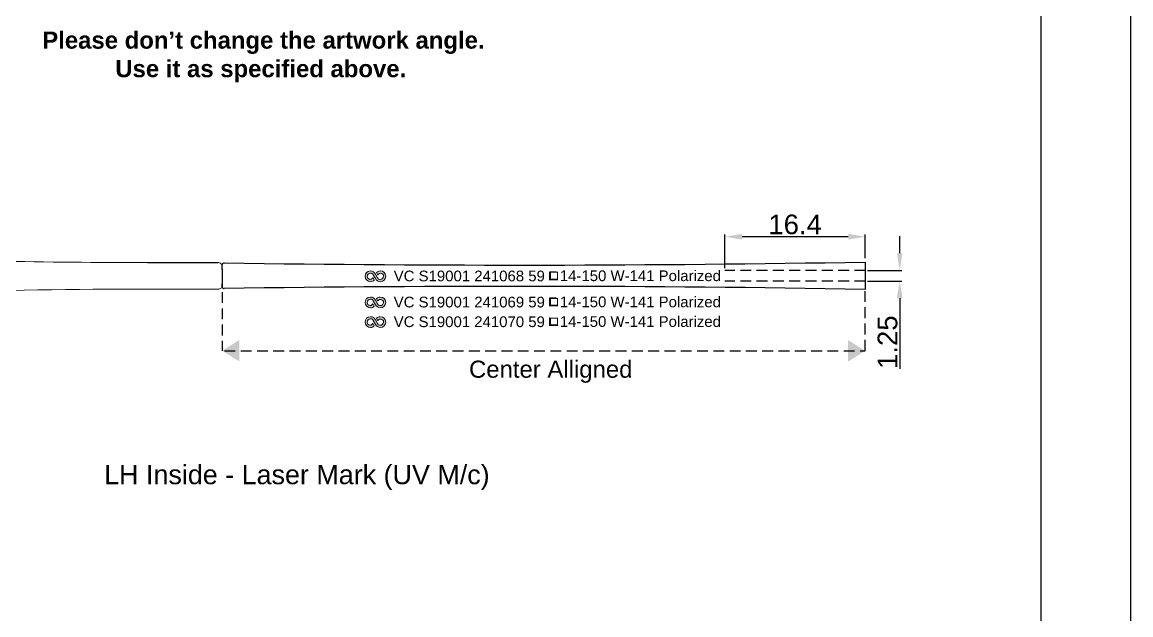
# Model space of a CAD drawing. Header units: millimetres. Extents: x 1336 to 2438, y 1230 to 1601.
# Drawn here: x 1416 to 1545.6, y 1439.7 to 1508.9 of the extents above; entities that cross this region are included whole.
import ezdxf

# ---------------------------------------------------------------- set-up
doc = ezdxf.new("R2010")
doc.units = ezdxf.units.MM
doc.linetypes.add('DASHED', pattern=[19.05, 12.7, -6.35])
doc.linetypes.add('HIDDEN2', pattern=[0.1875, 0.125, -0.0625])
for name, color, linetype in [('Dimension', 3, 'Continuous'), ('Hidden Line', 1, 'HIDDEN2'), ('图层 1', 7, 'Continuous')]:
    doc.layers.add(name, color=color, linetype=linetype)
doc.layers.add('绘图层', color=7, linetype='Continuous', lineweight=15)
doc.styles.get("Standard").update_dxf_attribs({"font": 'arial.ttf'})
doc.styles.add('宋体', font='SimSun.ttf')
doc.dimstyles.new('Standard$0', dxfattribs={"dimtxt": 2.3, "dimasz": 2, "dimexe": 1, "dimexo": 1, "dimgap": 1, "dimtad": 0, "dimtih": 1, "dimtoh": 1, "dimdec": 1, "dimzin": 0, "dimdsep": 46, "dimtxsty": 'Standard', "dimcen": 0, "dimclrd": 4, "dimclre": 4, "dimclrt": 4, "dimadec": 1, "dimazin": 0, "dimtfac": 1, "dimtdec": 1, "dimtofl": 0, "dimtmove": 0, "dimatfit": 0, "dimfxl": 1, "dimtolj": 1, "dimtzin": 0, "dimarcsym": 0})

# ---------------------------------------------------------------- blocks, each defined once
blk = doc.blocks.new('*D161')
at = {"layer": 'Defpoints', "color": 0, "transparency": 16777216}
for p in [(1498.19, 1483.84), (1498.19, 1479.91), (1514.59, 1481.09)]:
    blk.add_point(p, dxfattribs=at)
at = {"layer": 'Dimension', "color": 3, "lineweight": -2, "transparency": 16777216}
for p, q in [((1498.19, 1480.16), (1498.19, 1484.09)), ((1512.59, 1483.84), (1500.19, 1483.84)), ((1514.59, 1481.34), (1514.59, 1484.09))]:
    blk.add_line(p, q, dxfattribs=at)
at = {"layer": 'Dimension', "color": 3, "transparency": 16777216}
for points in [[(1500.19, 1484.18), (1500.19, 1483.51), (1498.19, 1483.84)], [(1512.59, 1484.18), (1512.59, 1483.51), (1514.59, 1483.84)]]:
    blk.add_solid(points, dxfattribs=at)
at = {"layer": 'Dimension', "transparency": 16777216, "insert": (1506.39, 1485.27), "char_height": 2.3, "attachment_point": 5}
blk.add_mtext('\\A1;16.4', dxfattribs=at)
blk = doc.blocks.new('*D226')
at = {"layer": 'Defpoints', "color": 0, "transparency": 16777216}
for p in [(1514.59, 1479.91), (1514.59, 1478.66), (1518.62, 1478.66)]:
    blk.add_point(p, dxfattribs=at)
at = {"layer": 'Dimension', "color": 3, "lineweight": -2, "transparency": 16777216}
for p, q in [((1518.62, 1481.91), (1518.62, 1483.91)), ((1514.84, 1479.91), (1518.87, 1479.91)), ((1514.84, 1478.66), (1518.87, 1478.66)), ((1518.62, 1476.66), (1518.62, 1468.39))]:
    blk.add_line(p, q, dxfattribs=at)
at = {"layer": 'Dimension', "color": 3, "transparency": 16777216}
for points in [[(1518.29, 1481.91), (1518.95, 1481.91), (1518.62, 1479.91)], [(1518.29, 1476.66), (1518.95, 1476.66), (1518.62, 1478.66)]]:
    blk.add_solid(points, dxfattribs=at)
at = {"layer": 'Dimension', "transparency": 16777216, "insert": (1517.2, 1471.52), "char_height": 2.3, "attachment_point": 5, "rotation": 90}
blk.add_mtext('\\A1;1.25', dxfattribs=at)

msp = doc.modelspace()

# ---------------------------------------------------------------- hatches: boundary and pattern name
at = {"lineweight": 5}
h = msp.add_hatch(color=256, dxfattribs=at)
h.dxf.hatch_style = 1
edge = h.paths.add_edge_path()
edge.add_spline(control_points=[(1457.904, 1478.841), (1457.76, 1478.841), (1457.642, 1478.915), (1457.581, 1479.038), (1457.581, 1479.038), (1457.329, 1479.487), (1457.329, 1479.487)], knot_values=[8, 8, 8, 8, 9, 9, 9, 10, 10, 10, 10], degree=3, periodic=0)
edge.add_spline(control_points=[(1457.329, 1479.487), (1457.222, 1479.703), (1457.006, 1479.847), (1456.754, 1479.847)], knot_values=[10, 10, 10, 10, 11, 11, 11, 11], degree=3, periodic=0)
edge.add_spline(control_points=[(1456.754, 1479.847), (1456.395, 1479.847), (1456.126, 1479.559), (1456.126, 1479.218)], knot_values=[11, 11, 11, 11, 12, 12, 12, 12], degree=3, periodic=0)
edge.add_spline(control_points=[(1456.126, 1479.218), (1456.126, 1478.876), (1456.413, 1478.589), (1456.754, 1478.589)], knot_values=[12, 12, 12, 12, 13, 13, 13, 13], degree=3, periodic=0)
edge.add_spline(control_points=[(1456.754, 1478.589), (1456.916, 1478.589), (1457.078, 1478.661), (1457.186, 1478.769)], knot_values=[13, 13, 13, 13, 14, 14, 14, 14], degree=3, periodic=0)
edge.add_spline(control_points=[(1457.186, 1478.769), (1457.186, 1478.769), (1457.204, 1478.787), (1457.204, 1478.787)], knot_values=[14.00001, 14.00001, 14.00001, 14.00001, 14.99999, 14.99999, 14.99999, 14.99999], degree=3, periodic=0)
edge.add_spline(control_points=[(1457.204, 1478.787), (1457.204, 1478.787), (1457.204, 1478.787), (1457.204, 1478.787), (1457.204, 1478.787), (1457.042, 1479.074), (1457.042, 1479.074)], knot_values=[14.99999, 14.99999, 14.99999, 14.99999, 15, 15, 15, 15.99999, 15.99999, 15.99999, 15.99999], degree=3, periodic=0)
edge.add_spline(control_points=[(1457.042, 1479.074), (1457.042, 1479.074), (1457.024, 1479.038), (1457.024, 1479.038)], knot_values=[16.00001, 16.00001, 16.00001, 16.00001, 17, 17, 17, 17], degree=3, periodic=0)
edge.add_spline(control_points=[(1457.024, 1479.038), (1457.011, 1479.017), (1456.988, 1478.984), (1456.97, 1478.966)], knot_values=[17, 17, 17, 17, 18, 18, 18, 18], degree=3, periodic=0)
edge.add_spline(control_points=[(1456.97, 1478.966), (1456.898, 1478.876), (1456.79, 1478.841), (1456.683, 1478.858)], knot_values=[18, 18, 18, 18, 19, 19, 19, 19], degree=3, periodic=0)
edge.add_spline(control_points=[(1456.683, 1478.858), (1456.503, 1478.894), (1456.377, 1479.056), (1456.377, 1479.218)], knot_values=[19, 19, 19, 19, 20, 20, 20, 20], degree=3, periodic=0)
edge.add_spline(control_points=[(1456.377, 1479.218), (1456.377, 1479.415), (1456.539, 1479.595), (1456.754, 1479.595)], knot_values=[20, 20, 20, 20, 21, 21, 21, 21], degree=3, periodic=0)
edge.add_spline(control_points=[(1456.754, 1479.595), (1456.898, 1479.595), (1457.021, 1479.517), (1457.078, 1479.398), (1457.078, 1479.398), (1457.329, 1478.948), (1457.329, 1478.948)], knot_values=[21, 21, 21, 21, 22, 22, 22, 23, 23, 23, 23], degree=3, periodic=0)
edge.add_spline(control_points=[(1457.329, 1478.948), (1457.437, 1478.733), (1457.653, 1478.589), (1457.904, 1478.589)], knot_values=[23, 23, 23, 23, 24, 24, 24, 24], degree=3, periodic=0)
edge.add_spline(control_points=[(1457.904, 1478.589), (1458.264, 1478.589), (1458.533, 1478.876), (1458.533, 1479.218)], knot_values=[24, 24, 24, 24, 25, 25, 25, 25], degree=3, periodic=0)
edge.add_spline(control_points=[(1458.533, 1479.218), (1458.551, 1479.577), (1458.264, 1479.847), (1457.904, 1479.847)], knot_values=[25, 25, 25, 25, 26, 26, 26, 26], degree=3, periodic=0)
edge.add_spline(control_points=[(1457.904, 1479.847), (1457.743, 1479.847), (1457.581, 1479.775), (1457.473, 1479.667)], knot_values=[0, 0, 0, 0, 1, 1, 1, 1], degree=3, periodic=0)
edge.add_spline(control_points=[(1457.473, 1479.667), (1457.473, 1479.667), (1457.455, 1479.649), (1457.455, 1479.649)], knot_values=[1.00001, 1.00001, 1.00001, 1.00001, 1.99999, 1.99999, 1.99999, 1.99999], degree=3, periodic=0)
edge.add_spline(control_points=[(1457.455, 1479.649), (1457.455, 1479.649), (1457.455, 1479.649), (1457.455, 1479.649), (1457.455, 1479.649), (1457.617, 1479.362), (1457.617, 1479.362)], knot_values=[1.99999, 1.99999, 1.99999, 1.99999, 2, 2, 2, 2.99999, 2.99999, 2.99999, 2.99999], degree=3, periodic=0)
edge.add_spline(control_points=[(1457.617, 1479.362), (1457.617, 1479.362), (1457.635, 1479.398), (1457.635, 1479.398)], knot_values=[3.00001, 3.00001, 3.00001, 3.00001, 4, 4, 4, 4], degree=3, periodic=0)
edge.add_spline(control_points=[(1457.635, 1479.398), (1457.653, 1479.431), (1457.671, 1479.451), (1457.689, 1479.469)], knot_values=[4, 4, 4, 4, 5, 5, 5, 5], degree=3, periodic=0)
edge.add_spline(control_points=[(1457.689, 1479.469), (1457.779, 1479.559), (1457.868, 1479.595), (1457.976, 1479.577)], knot_values=[5, 5, 5, 5, 6, 6, 6, 6], degree=3, periodic=0)
edge.add_spline(control_points=[(1457.976, 1479.577), (1458.156, 1479.541), (1458.282, 1479.398), (1458.282, 1479.218)], knot_values=[6, 6, 6, 6, 7, 7, 7, 7], degree=3, periodic=0)
edge.add_spline(control_points=[(1458.282, 1479.218), (1458.282, 1479.02), (1458.12, 1478.841), (1457.904, 1478.841)], knot_values=[7, 7, 7, 7, 8, 8, 8, 8], degree=3, periodic=0)
h = msp.add_hatch(color=256, dxfattribs=at)
h.dxf.hatch_style = 1
h.paths.add_polyline_path([(1478.677, 1479.753), (1477.689, 1479.753), (1477.689, 1478.765), (1478.677, 1478.765)])
h.paths.add_polyline_path([(1478.554, 1479.63), (1477.812, 1479.63), (1477.812, 1478.888), (1478.554, 1478.888)], flags=16)
h = msp.add_hatch(color=256, dxfattribs=at)
h.dxf.hatch_style = 1
edge = h.paths.add_edge_path()
edge.add_spline(control_points=[(1457.904, 1475.789), (1457.76, 1475.789), (1457.642, 1475.863), (1457.581, 1475.986), (1457.581, 1475.986), (1457.329, 1476.435), (1457.329, 1476.435)], knot_values=[8, 8, 8, 8, 9, 9, 9, 10, 10, 10, 10], degree=3, periodic=0)
edge.add_spline(control_points=[(1457.329, 1476.435), (1457.222, 1476.651), (1457.006, 1476.795), (1456.754, 1476.795)], knot_values=[10, 10, 10, 10, 11, 11, 11, 11], degree=3, periodic=0)
edge.add_spline(control_points=[(1456.754, 1476.795), (1456.395, 1476.795), (1456.126, 1476.507), (1456.126, 1476.166)], knot_values=[11, 11, 11, 11, 12, 12, 12, 12], degree=3, periodic=0)
edge.add_spline(control_points=[(1456.126, 1476.166), (1456.126, 1475.824), (1456.413, 1475.537), (1456.754, 1475.537)], knot_values=[12, 12, 12, 12, 13, 13, 13, 13], degree=3, periodic=0)
edge.add_spline(control_points=[(1456.754, 1475.537), (1456.916, 1475.537), (1457.078, 1475.609), (1457.186, 1475.717)], knot_values=[13, 13, 13, 13, 14, 14, 14, 14], degree=3, periodic=0)
edge.add_spline(control_points=[(1457.186, 1475.717), (1457.186, 1475.717), (1457.204, 1475.735), (1457.204, 1475.735)], knot_values=[14.00001, 14.00001, 14.00001, 14.00001, 14.99999, 14.99999, 14.99999, 14.99999], degree=3, periodic=0)
edge.add_spline(control_points=[(1457.204, 1475.735), (1457.204, 1475.735), (1457.204, 1475.735), (1457.204, 1475.735), (1457.204, 1475.735), (1457.042, 1476.022), (1457.042, 1476.022)], knot_values=[14.99999, 14.99999, 14.99999, 14.99999, 15, 15, 15, 15.99999, 15.99999, 15.99999, 15.99999], degree=3, periodic=0)
edge.add_spline(control_points=[(1457.042, 1476.022), (1457.042, 1476.022), (1457.024, 1475.986), (1457.024, 1475.986)], knot_values=[16.00001, 16.00001, 16.00001, 16.00001, 17, 17, 17, 17], degree=3, periodic=0)
edge.add_spline(control_points=[(1457.024, 1475.986), (1457.011, 1475.965), (1456.988, 1475.932), (1456.97, 1475.914)], knot_values=[17, 17, 17, 17, 18, 18, 18, 18], degree=3, periodic=0)
edge.add_spline(control_points=[(1456.97, 1475.914), (1456.898, 1475.824), (1456.79, 1475.789), (1456.683, 1475.807)], knot_values=[18, 18, 18, 18, 19, 19, 19, 19], degree=3, periodic=0)
edge.add_spline(control_points=[(1456.683, 1475.807), (1456.503, 1475.842), (1456.377, 1476.004), (1456.377, 1476.166)], knot_values=[19, 19, 19, 19, 20, 20, 20, 20], degree=3, periodic=0)
edge.add_spline(control_points=[(1456.377, 1476.166), (1456.377, 1476.364), (1456.539, 1476.543), (1456.754, 1476.543)], knot_values=[20, 20, 20, 20, 21, 21, 21, 21], degree=3, periodic=0)
edge.add_spline(control_points=[(1456.754, 1476.543), (1456.898, 1476.543), (1457.021, 1476.465), (1457.078, 1476.346), (1457.078, 1476.346), (1457.329, 1475.896), (1457.329, 1475.896)], knot_values=[21, 21, 21, 21, 22, 22, 22, 23, 23, 23, 23], degree=3, periodic=0)
edge.add_spline(control_points=[(1457.329, 1475.896), (1457.437, 1475.681), (1457.653, 1475.537), (1457.904, 1475.537)], knot_values=[23, 23, 23, 23, 24, 24, 24, 24], degree=3, periodic=0)
edge.add_spline(control_points=[(1457.904, 1475.537), (1458.264, 1475.537), (1458.533, 1475.824), (1458.533, 1476.166)], knot_values=[24, 24, 24, 24, 25, 25, 25, 25], degree=3, periodic=0)
edge.add_spline(control_points=[(1458.533, 1476.166), (1458.551, 1476.525), (1458.264, 1476.795), (1457.904, 1476.795)], knot_values=[25, 25, 25, 25, 26, 26, 26, 26], degree=3, periodic=0)
edge.add_spline(control_points=[(1457.904, 1476.795), (1457.743, 1476.795), (1457.581, 1476.723), (1457.473, 1476.615)], knot_values=[0, 0, 0, 0, 1, 1, 1, 1], degree=3, periodic=0)
edge.add_spline(control_points=[(1457.473, 1476.615), (1457.473, 1476.615), (1457.455, 1476.597), (1457.455, 1476.597)], knot_values=[1.00001, 1.00001, 1.00001, 1.00001, 1.99999, 1.99999, 1.99999, 1.99999], degree=3, periodic=0)
edge.add_spline(control_points=[(1457.455, 1476.597), (1457.455, 1476.597), (1457.455, 1476.597), (1457.455, 1476.597), (1457.455, 1476.597), (1457.617, 1476.31), (1457.617, 1476.31)], knot_values=[1.99999, 1.99999, 1.99999, 1.99999, 2, 2, 2, 2.99999, 2.99999, 2.99999, 2.99999], degree=3, periodic=0)
edge.add_spline(control_points=[(1457.617, 1476.31), (1457.617, 1476.31), (1457.635, 1476.346), (1457.635, 1476.346)], knot_values=[3.00001, 3.00001, 3.00001, 3.00001, 4, 4, 4, 4], degree=3, periodic=0)
edge.add_spline(control_points=[(1457.635, 1476.346), (1457.653, 1476.379), (1457.671, 1476.4), (1457.689, 1476.417)], knot_values=[4, 4, 4, 4, 5, 5, 5, 5], degree=3, periodic=0)
edge.add_spline(control_points=[(1457.689, 1476.417), (1457.779, 1476.507), (1457.868, 1476.543), (1457.976, 1476.525)], knot_values=[5, 5, 5, 5, 6, 6, 6, 6], degree=3, periodic=0)
edge.add_spline(control_points=[(1457.976, 1476.525), (1458.156, 1476.489), (1458.282, 1476.346), (1458.282, 1476.166)], knot_values=[6, 6, 6, 6, 7, 7, 7, 7], degree=3, periodic=0)
edge.add_spline(control_points=[(1458.282, 1476.166), (1458.282, 1475.968), (1458.12, 1475.789), (1457.904, 1475.789)], knot_values=[7, 7, 7, 7, 8, 8, 8, 8], degree=3, periodic=0)
h = msp.add_hatch(color=256, dxfattribs=at)
h.dxf.hatch_style = 1
h.paths.add_polyline_path([(1478.677, 1476.701), (1477.689, 1476.701), (1477.689, 1475.713), (1478.677, 1475.713)])
h.paths.add_polyline_path([(1478.554, 1476.578), (1477.812, 1476.578), (1477.812, 1475.836), (1478.554, 1475.836)], flags=16)
h = msp.add_hatch(color=256, dxfattribs=at)
h.dxf.hatch_style = 1
edge = h.paths.add_edge_path()
edge.add_spline(control_points=[(1457.904, 1473.492), (1457.76, 1473.492), (1457.642, 1473.566), (1457.581, 1473.689), (1457.581, 1473.689), (1457.329, 1474.138), (1457.329, 1474.138)], knot_values=[8, 8, 8, 8, 9, 9, 9, 10, 10, 10, 10], degree=3, periodic=0)
edge.add_spline(control_points=[(1457.329, 1474.138), (1457.222, 1474.354), (1457.006, 1474.498), (1456.754, 1474.498)], knot_values=[10, 10, 10, 10, 11, 11, 11, 11], degree=3, periodic=0)
edge.add_spline(control_points=[(1456.754, 1474.498), (1456.395, 1474.498), (1456.126, 1474.21), (1456.126, 1473.869)], knot_values=[11, 11, 11, 11, 12, 12, 12, 12], degree=3, periodic=0)
edge.add_spline(control_points=[(1456.126, 1473.869), (1456.126, 1473.528), (1456.413, 1473.24), (1456.754, 1473.24)], knot_values=[12, 12, 12, 12, 13, 13, 13, 13], degree=3, periodic=0)
edge.add_spline(control_points=[(1456.754, 1473.24), (1456.916, 1473.24), (1457.078, 1473.312), (1457.186, 1473.42)], knot_values=[13, 13, 13, 13, 14, 14, 14, 14], degree=3, periodic=0)
edge.add_spline(control_points=[(1457.186, 1473.42), (1457.186, 1473.42), (1457.204, 1473.438), (1457.204, 1473.438)], knot_values=[14.00001, 14.00001, 14.00001, 14.00001, 14.99999, 14.99999, 14.99999, 14.99999], degree=3, periodic=0)
edge.add_spline(control_points=[(1457.204, 1473.438), (1457.204, 1473.438), (1457.204, 1473.438), (1457.204, 1473.438), (1457.204, 1473.438), (1457.042, 1473.725), (1457.042, 1473.725)], knot_values=[14.99999, 14.99999, 14.99999, 14.99999, 15, 15, 15, 15.99999, 15.99999, 15.99999, 15.99999], degree=3, periodic=0)
edge.add_spline(control_points=[(1457.042, 1473.725), (1457.042, 1473.725), (1457.024, 1473.689), (1457.024, 1473.689)], knot_values=[16.00001, 16.00001, 16.00001, 16.00001, 17, 17, 17, 17], degree=3, periodic=0)
edge.add_spline(control_points=[(1457.024, 1473.689), (1457.011, 1473.668), (1456.988, 1473.635), (1456.97, 1473.617)], knot_values=[17, 17, 17, 17, 18, 18, 18, 18], degree=3, periodic=0)
edge.add_spline(control_points=[(1456.97, 1473.617), (1456.898, 1473.528), (1456.79, 1473.492), (1456.683, 1473.51)], knot_values=[18, 18, 18, 18, 19, 19, 19, 19], degree=3, periodic=0)
edge.add_spline(control_points=[(1456.683, 1473.51), (1456.503, 1473.546), (1456.377, 1473.707), (1456.377, 1473.869)], knot_values=[19, 19, 19, 19, 20, 20, 20, 20], degree=3, periodic=0)
edge.add_spline(control_points=[(1456.377, 1473.869), (1456.377, 1474.067), (1456.539, 1474.246), (1456.754, 1474.246)], knot_values=[20, 20, 20, 20, 21, 21, 21, 21], degree=3, periodic=0)
edge.add_spline(control_points=[(1456.754, 1474.246), (1456.898, 1474.246), (1457.021, 1474.168), (1457.078, 1474.049), (1457.078, 1474.049), (1457.329, 1473.6), (1457.329, 1473.6)], knot_values=[21, 21, 21, 21, 22, 22, 22, 23, 23, 23, 23], degree=3, periodic=0)
edge.add_spline(control_points=[(1457.329, 1473.6), (1457.437, 1473.384), (1457.653, 1473.24), (1457.904, 1473.24)], knot_values=[23, 23, 23, 23, 24, 24, 24, 24], degree=3, periodic=0)
edge.add_spline(control_points=[(1457.904, 1473.24), (1458.264, 1473.24), (1458.533, 1473.528), (1458.533, 1473.869)], knot_values=[24, 24, 24, 24, 25, 25, 25, 25], degree=3, periodic=0)
edge.add_spline(control_points=[(1458.533, 1473.869), (1458.551, 1474.228), (1458.264, 1474.498), (1457.904, 1474.498)], knot_values=[25, 25, 25, 25, 26, 26, 26, 26], degree=3, periodic=0)
edge.add_spline(control_points=[(1457.904, 1474.498), (1457.743, 1474.498), (1457.581, 1474.426), (1457.473, 1474.318)], knot_values=[0, 0, 0, 0, 1, 1, 1, 1], degree=3, periodic=0)
edge.add_spline(control_points=[(1457.473, 1474.318), (1457.473, 1474.318), (1457.455, 1474.3), (1457.455, 1474.3)], knot_values=[1.00001, 1.00001, 1.00001, 1.00001, 1.99999, 1.99999, 1.99999, 1.99999], degree=3, periodic=0)
edge.add_spline(control_points=[(1457.455, 1474.3), (1457.455, 1474.3), (1457.455, 1474.3), (1457.455, 1474.3), (1457.455, 1474.3), (1457.617, 1474.013), (1457.617, 1474.013)], knot_values=[1.99999, 1.99999, 1.99999, 1.99999, 2, 2, 2, 2.99999, 2.99999, 2.99999, 2.99999], degree=3, periodic=0)
edge.add_spline(control_points=[(1457.617, 1474.013), (1457.617, 1474.013), (1457.635, 1474.049), (1457.635, 1474.049)], knot_values=[3.00001, 3.00001, 3.00001, 3.00001, 4, 4, 4, 4], degree=3, periodic=0)
edge.add_spline(control_points=[(1457.635, 1474.049), (1457.653, 1474.082), (1457.671, 1474.103), (1457.689, 1474.121)], knot_values=[4, 4, 4, 4, 5, 5, 5, 5], degree=3, periodic=0)
edge.add_spline(control_points=[(1457.689, 1474.121), (1457.779, 1474.21), (1457.868, 1474.246), (1457.976, 1474.228)], knot_values=[5, 5, 5, 5, 6, 6, 6, 6], degree=3, periodic=0)
edge.add_spline(control_points=[(1457.976, 1474.228), (1458.156, 1474.192), (1458.282, 1474.049), (1458.282, 1473.869)], knot_values=[6, 6, 6, 6, 7, 7, 7, 7], degree=3, periodic=0)
edge.add_spline(control_points=[(1458.282, 1473.869), (1458.282, 1473.671), (1458.12, 1473.492), (1457.904, 1473.492)], knot_values=[7, 7, 7, 7, 8, 8, 8, 8], degree=3, periodic=0)
h = msp.add_hatch(color=256, dxfattribs=at)
h.dxf.hatch_style = 1
h.paths.add_polyline_path([(1478.677, 1474.404), (1477.689, 1474.404), (1477.689, 1473.417), (1478.677, 1473.417)])
h.paths.add_polyline_path([(1478.554, 1474.281), (1477.812, 1474.281), (1477.812, 1473.54), (1478.554, 1473.54)], flags=16)
at = {"layer": 'Hidden Line', "linetype": 'DASHED', "ltscale": 0.1}
h = msp.add_hatch(color=7, dxfattribs=at)
h.dxf.hatch_style = 1
h.paths.add_polyline_path([(1441.443, 1469.262), (1439.439, 1470.524), (1441.443, 1471.785)])
h = msp.add_hatch(color=7, dxfattribs=at)
h.dxf.hatch_style = 1
h.paths.add_polyline_path([(1512.571, 1469.247), (1514.576, 1470.508), (1512.571, 1471.77)])

# ---------------------------------------------------------------- linework, layer by layer
at = {"ltscale": 1000}
msp.add_line((1430.71, 1480.817), (1438.936, 1480.838), dxfattribs=at)
for p, q in [((1439.44, 1480.025), (1439.44, 1480.58)), ((1439.44, 1480.062), (1439.44, 1478.473)), ((1439.44, 1480.025), (1439.44, 1478.287)), ((1514.594, 1480.887), (1514.594, 1477.687)), ((1439.44, 1477.989), (1439.44, 1478.287))]:
    msp.add_line(p, q)
at = {"lineweight": 13, "ltscale": 0.1}
msp.add_line((1439.44, 1478.198), (1439.44, 1480.338), dxfattribs=at)
at = {"color": 7, "lineweight": 5}
for p, q in [((1477.689, 1479.753), (1477.689, 1478.765)), ((1478.454, 1479.757), (1477.712, 1479.757)), ((1477.812, 1479.63), (1477.812, 1478.888)), ((1477.812, 1478.888), (1478.554, 1478.888)), ((1477.689, 1476.701), (1477.689, 1475.713)), ((1478.454, 1476.705), (1477.712, 1476.705)), ((1477.812, 1476.578), (1477.812, 1475.836)), ((1477.812, 1475.836), (1478.554, 1475.836)), ((1477.689, 1474.404), (1477.689, 1473.417)), ((1477.812, 1474.281), (1477.812, 1473.54)), ((1477.812, 1473.54), (1478.554, 1473.54))]:
    msp.add_line(p, q, dxfattribs=at)
msp.add_lwpolyline([(1335.628, 1303.624), (1545.628, 1303.624), (1545.628, 1600.624), (1335.628, 1600.624)], close=True)
msp.add_lwpolyline([(1535.146, 1308.624), (1535.146, 1595.624), (1345.146, 1595.624), (1345.146, 1308.624)])
at = {"lineweight": 13, "ltscale": 0.1}
msp.add_lwpolyline([(1430.71, 1480.817, -0.0043497), (1413.023, 1480.99, -0.0101789), (1398.785, 1481.544, -0.0061096), (1372.792, 1483.404, 0.2354789), (1371.614, 1482.935, 0.1087845), (1369.507, 1479.429, 0.1636469), (1369.507, 1479.11, 0.1087845), (1371.614, 1475.604, 0.2354789), (1372.792, 1475.135, -0.0061096), (1398.785, 1476.995, -0.0101789), (1413.023, 1477.549, -0.0063727), (1438.936, 1477.698, -0.0063727)], format="xyb", dxfattribs=at)
for centre, start, end in [((1438.94, 1480.338), 0, 90.41784), ((1438.94, 1478.198), 269.59909, 0)]:
    msp.add_arc(centre, 0.5, start, end, dxfattribs=at)
for centre, radius, start, end in [((1439.64, 1480.58), 0.2, 89.16295, 180), ((1473.797, 3818.481), 2337.95, 269.162955, 270.999868), ((1439.64, 1477.989), 0.2, 180, 270.84769), ((1473.967, -842.023), 2320.066, 88.99662, 90.847693)]:
    msp.add_arc(centre, radius, start, end)
at = {"layer": 'Hidden Line', "linetype": 'DASHED', "ltscale": 0.1}
for p, q in [((1514.594, 1479.912), (1498.192, 1479.912)), ((1514.594, 1478.662), (1498.183, 1478.662))]:
    msp.add_line(p, q, dxfattribs=at)
at = {"layer": 'Hidden Line', "color": 7, "linetype": 'DASHED', "ltscale": 0.1}
for p, q in [((1439.44, 1479.284), (1439.44, 1470.516)), ((1514.594, 1470.519), (1514.594, 1477.487)), ((1439.685, 1470.519), (1514.594, 1470.519))]:
    msp.add_line(p, q, dxfattribs=at)
at = {"layer": '图层 1', "lineweight": 0}
for points in [[(1457.904, 1479.847), (1457.743, 1479.847), (1457.581, 1479.775), (1457.473, 1479.667), (1457.473, 1479.667), (1457.455, 1479.649), (1457.455, 1479.649), (1457.455, 1479.649), (1457.617, 1479.362), (1457.617, 1479.362), (1457.617, 1479.362), (1457.635, 1479.398), (1457.635, 1479.398), (1457.653, 1479.431), (1457.671, 1479.451), (1457.689, 1479.469), (1457.779, 1479.559), (1457.868, 1479.595), (1457.976, 1479.577), (1458.156, 1479.541), (1458.282, 1479.398), (1458.282, 1479.218), (1458.282, 1479.02), (1458.12, 1478.841), (1457.904, 1478.841), (1457.76, 1478.841), (1457.642, 1478.915), (1457.581, 1479.038), (1457.581, 1479.038), (1457.329, 1479.487), (1457.329, 1479.487), (1457.222, 1479.703), (1457.006, 1479.847), (1456.754, 1479.847), (1456.395, 1479.847), (1456.126, 1479.559), (1456.126, 1479.218), (1456.126, 1478.876), (1456.413, 1478.589), (1456.754, 1478.589), (1456.916, 1478.589), (1457.078, 1478.661), (1457.186, 1478.769), (1457.186, 1478.769), (1457.204, 1478.787), (1457.204, 1478.787), (1457.204, 1478.787), (1457.042, 1479.074), (1457.042, 1479.074), (1457.042, 1479.074), (1457.024, 1479.038), (1457.024, 1479.038), (1457.011, 1479.017), (1456.988, 1478.984), (1456.97, 1478.966), (1456.898, 1478.876), (1456.79, 1478.841), (1456.683, 1478.858), (1456.503, 1478.894), (1456.377, 1479.056), (1456.377, 1479.218), (1456.377, 1479.415), (1456.539, 1479.595), (1456.754, 1479.595), (1456.898, 1479.595), (1457.021, 1479.517), (1457.078, 1479.398), (1457.078, 1479.398), (1457.329, 1478.948), (1457.329, 1478.948), (1457.437, 1478.733), (1457.653, 1478.589), (1457.904, 1478.589), (1458.264, 1478.589), (1458.533, 1478.876), (1458.533, 1479.218), (1458.551, 1479.577), (1458.264, 1479.847), (1457.904, 1479.847)], [(1457.904, 1476.795), (1457.743, 1476.795), (1457.581, 1476.723), (1457.473, 1476.615), (1457.473, 1476.615), (1457.455, 1476.597), (1457.455, 1476.597), (1457.455, 1476.597), (1457.617, 1476.31), (1457.617, 1476.31), (1457.617, 1476.31), (1457.635, 1476.346), (1457.635, 1476.346), (1457.653, 1476.379), (1457.671, 1476.4), (1457.689, 1476.417), (1457.779, 1476.507), (1457.868, 1476.543), (1457.976, 1476.525), (1458.156, 1476.489), (1458.282, 1476.346), (1458.282, 1476.166), (1458.282, 1475.968), (1458.12, 1475.789), (1457.904, 1475.789), (1457.76, 1475.789), (1457.642, 1475.863), (1457.581, 1475.986), (1457.581, 1475.986), (1457.329, 1476.435), (1457.329, 1476.435), (1457.222, 1476.651), (1457.006, 1476.795), (1456.754, 1476.795), (1456.395, 1476.795), (1456.126, 1476.507), (1456.126, 1476.166), (1456.126, 1475.824), (1456.413, 1475.537), (1456.754, 1475.537), (1456.916, 1475.537), (1457.078, 1475.609), (1457.186, 1475.717), (1457.186, 1475.717), (1457.204, 1475.735), (1457.204, 1475.735), (1457.204, 1475.735), (1457.042, 1476.022), (1457.042, 1476.022), (1457.042, 1476.022), (1457.024, 1475.986), (1457.024, 1475.986), (1457.011, 1475.965), (1456.988, 1475.932), (1456.97, 1475.914), (1456.898, 1475.824), (1456.79, 1475.789), (1456.683, 1475.807), (1456.503, 1475.842), (1456.377, 1476.004), (1456.377, 1476.166), (1456.377, 1476.364), (1456.539, 1476.543), (1456.754, 1476.543), (1456.898, 1476.543), (1457.021, 1476.465), (1457.078, 1476.346), (1457.078, 1476.346), (1457.329, 1475.896), (1457.329, 1475.896), (1457.437, 1475.681), (1457.653, 1475.537), (1457.904, 1475.537), (1458.264, 1475.537), (1458.533, 1475.824), (1458.533, 1476.166), (1458.551, 1476.525), (1458.264, 1476.795), (1457.904, 1476.795)], [(1457.904, 1474.498), (1457.743, 1474.498), (1457.581, 1474.426), (1457.473, 1474.318), (1457.473, 1474.318), (1457.455, 1474.3), (1457.455, 1474.3), (1457.455, 1474.3), (1457.617, 1474.013), (1457.617, 1474.013), (1457.617, 1474.013), (1457.635, 1474.049), (1457.635, 1474.049), (1457.653, 1474.082), (1457.671, 1474.103), (1457.689, 1474.121), (1457.779, 1474.21), (1457.868, 1474.246), (1457.976, 1474.228), (1458.156, 1474.192), (1458.282, 1474.049), (1458.282, 1473.869), (1458.282, 1473.671), (1458.12, 1473.492), (1457.904, 1473.492), (1457.76, 1473.492), (1457.642, 1473.566), (1457.581, 1473.689), (1457.581, 1473.689), (1457.329, 1474.138), (1457.329, 1474.138), (1457.222, 1474.354), (1457.006, 1474.498), (1456.754, 1474.498), (1456.395, 1474.498), (1456.126, 1474.21), (1456.126, 1473.869), (1456.126, 1473.528), (1456.413, 1473.24), (1456.754, 1473.24), (1456.916, 1473.24), (1457.078, 1473.312), (1457.186, 1473.42), (1457.186, 1473.42), (1457.204, 1473.438), (1457.204, 1473.438), (1457.204, 1473.438), (1457.042, 1473.725), (1457.042, 1473.725), (1457.042, 1473.725), (1457.024, 1473.689), (1457.024, 1473.689), (1457.011, 1473.668), (1456.988, 1473.635), (1456.97, 1473.617), (1456.898, 1473.528), (1456.79, 1473.492), (1456.683, 1473.51), (1456.503, 1473.546), (1456.377, 1473.707), (1456.377, 1473.869), (1456.377, 1474.067), (1456.539, 1474.246), (1456.754, 1474.246), (1456.898, 1474.246), (1457.021, 1474.168), (1457.078, 1474.049), (1457.078, 1474.049), (1457.329, 1473.6), (1457.329, 1473.6), (1457.437, 1473.384), (1457.653, 1473.24), (1457.904, 1473.24), (1458.264, 1473.24), (1458.533, 1473.528), (1458.533, 1473.869), (1458.551, 1474.228), (1458.264, 1474.498), (1457.904, 1474.498)]]:
    msp.add_open_spline(points, degree=3, knots=[0, 0, 0, 0, 1, 1, 1, 2, 2, 2, 3, 3, 3, 4, 4, 4, 5, 5, 5, 6, 6, 6, 7, 7, 7, 8, 8, 8, 9, 9, 9, 10, 10, 10, 11, 11, 11, 12, 12, 12, 13, 13, 13, 14, 14, 14, 15, 15, 15, 16, 16, 16, 17, 17, 17, 18, 18, 18, 19, 19, 19, 20, 20, 20, 21, 21, 21, 22, 22, 22, 23, 23, 23, 24, 24, 24, 25, 25, 25, 26, 26, 26, 26], dxfattribs=at)

# ---------------------------------------------------------------- texts
at = {"insert": (1418.394, 1507.817), "char_height": 2, "width": 53.48799, "attachment_point": 1}
msp.add_mtext('{\\fArial|b1|i0|c0|p34;Please don’t change the artwork angle.\\P           Use it as specified above.}', dxfattribs=at)
at = {"layer": '绘图层', "color": 7, "linetype": 'ByBlock', "lineweight": 9, "attachment_point": 5, "style": '宋体'}
for s, insert, char_height, width in [('{\\fArial|b0|i0|c0|p34;VC S19001 241068 59}', (1468.307, 1479.249), 1.25, 28.10197), ('{\\fArial|b0|i0|c0|p34;14-150 W-141 Polarized  }', (1488.305, 1479.272), 1.25, 21.17541), ('{\\fArial|b0|i0|c0|p34;VC S19001 241069 59}', (1468.307, 1476.197), 1.25, 28.10197), ('{\\fArial|b0|i0|c0|p34;14-150 W-141 Polarized  }', (1488.305, 1476.22), 1.25, 21.17541), ('{\\fArial|b0|i0|c0|p34;VC S19001 241070 59}', (1468.307, 1473.9), 1.25, 28.10197), ('{\\fArial|b0|i0|c0|p34;14-150 W-141 Polarized  }', (1488.305, 1473.923), 1.25, 21.17541), ('{\\fArial|b0|i0|c0|p34;Center Alligned}', (1477.824, 1468.063), 2, 25.98651), ('{\\fArial|b0|i0|c0|p34;LH Inside - Laser Mark (UV M/c)}', (1448.156, 1455.711), 2.25, 60.28446)]:
    msp.add_mtext(s, dxfattribs=dict(at, insert=insert, char_height=char_height, width=width))

# ---------------------------------------------------------------- dimensions: what is measured, and where the dimension line sits
at = {"layer": 'Dimension'}
dim = msp.add_linear_dim(base=(1498.192, 1483.844), p1=(1514.594, 1481.087), p2=(1498.192, 1479.912), dimstyle='Standard$0', override={"dimexe": 0.25, "dimexo": 0.25, "dimgap": 0.25, "dimtad": 1, "dimtih": 0, "dimtoh": 0, "dimclrd": 3, "dimclre": 3, "dimclrt": 256, "dimadec": 2, "dimtdec": 2, "dimatfit": 3}, dxfattribs=at)
dim.commit()
dim.dimension.update_dxf_attribs({"geometry": '*D161', "text_midpoint": (1506.393, 1485.268)})
dim = msp.add_linear_dim(base=(1518.62, 1478.662), p1=(1514.594, 1479.912), p2=(1514.594, 1478.662), angle=90, dimstyle='Standard$0', override={"dimexe": 0.25, "dimexo": 0.25, "dimgap": 0.25, "dimtad": 1, "dimtih": 0, "dimtoh": 0, "dimdec": 2, "dimclrd": 3, "dimclre": 3, "dimclrt": 256, "dimadec": 2, "dimtdec": 2, "dimatfit": 3}, dxfattribs=at)
dim.commit()
dim.dimension.update_dxf_attribs({"geometry": '*D226', "text_midpoint": (1517.196, 1471.524)})

doc.saveas('drawing.dxf')
